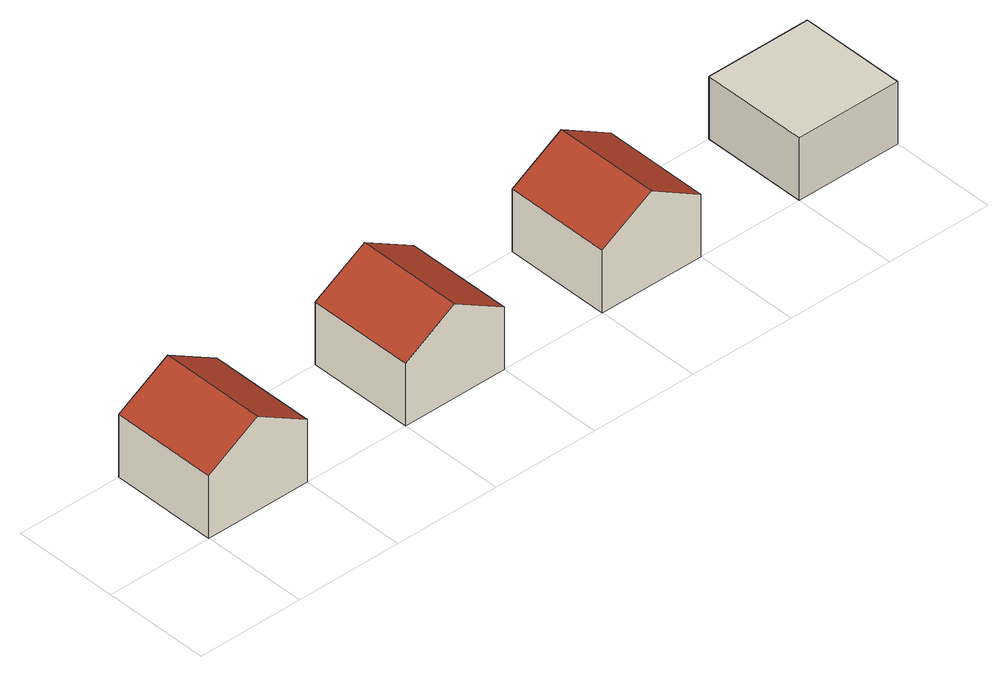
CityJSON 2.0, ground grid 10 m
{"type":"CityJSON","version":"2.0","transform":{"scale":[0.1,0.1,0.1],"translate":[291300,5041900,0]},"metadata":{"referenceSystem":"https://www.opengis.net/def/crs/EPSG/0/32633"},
"CityObjects":{
"building1":{"type":"Building","attributes":{"description":"The report house at LoD3: walls, roof and floor, with three real windows.","name":"Report house - LoD3","class":"habitation","function":"residential building","yearOfConstruction":1955,"roofType":"gabled roof","measuredHeight":9,"storeysAboveGround":2,"storeysBelowGround":0,"storeyHeightsAboveGround":3,"QualifiedArea.description":"This is a type of floor area","QualifiedArea.source":"Area value source text","QualifiedArea.value":200,"QualifiedArea.type":"grossFloorArea","bdgAtticThermalStatus":"isOnlyCooled","bdgBasementThermalStatus":"isOnlyHeated","bdgConstructionWeight":"heavy","QualifiedHeight.description":"This is a type of height","QualifiedHeight.source":"Height value source text","QualifiedHeight.value":9,"QualifiedHeight.type":"highestRoofEdge","bdgIsProtected":"false","bdgType":"terracedHouse","QualifiedVolume.description":"This is a type of volume","QualifiedVolume.source":"Volume value source text","QualifiedVolume.value":750,"QualifiedVolume.type":"grossVolume"},"address":[{"country":"Bespin Territories","locality":"Alderaan","thoroughfareNumber":"1","thoroughfareName":"Bespin Square","postcode":"1977SW"}],"geometry":[{"type":"Solid","lod":"2","boundaries":[[[[0,1,2,3]],[[4,5,6,7]],[[8,9,5,4]],[[2,8,4,7,3]],[[6,5,9,1,0]],[[7,6,0,3]],[[8,2,1,9]]]],"semantics":{"surfaces":[{"type":"GroundSurface"},{"type":"RoofSurface","description":"This is RoofSurface 1 (Building 1)","bdgBdrySurfAzimuth":270,"bdgBdrySurfGroundViewFactor":0.5,"bdgBdrySurfHeatCapacity":1.26,"bdgBdrySurfInclination":30.96,"bdgBdrySurfIsAdiabatic":"false","bdgBdrySurfOpaqueSurfaceArea":58.31,"bdgBdrySurfOpeningToSurfaceRatio":0,"bdgBdrySurfSkyViewFactor":0.6,"bdgBdrySurfThickness":250,"bdgBdrySurfTotalSurfaceArea":58.31},{"type":"RoofSurface","description":"This is RoofSurface 2 (Building 1)","bdgBdrySurfAzimuth":90,"bdgBdrySurfGroundViewFactor":0.5,"bdgBdrySurfInclination":30.96,"bdgBdrySurfIsAdiabatic":"false","bdgBdrySurfOpeningToSurfaceRatio":0,"bdgBdrySurfSkyViewFactor":0.6,"bdgBdrySurfTotalSurfaceArea":58.31},{"type":"WallSurface"}],"values":[[0,1,2,3,3,3,null]]}}]},
"building2":{"type":"Building","attributes":{"description":"The same house at LoD2: no window geometry; the glass is a declared ratio on each wall.","name":"Report house - LoD2","class":"habitation","function":"residential building","yearOfConstruction":1955,"roofType":"gabled roof","measuredHeight":9,"storeysAboveGround":2,"storeysBelowGround":0,"storeyHeightsAboveGround":3,"QualifiedArea.description":"This is a type of floor area","QualifiedArea.source":"Area value source text","QualifiedArea.value":200,"QualifiedArea.type":"grossFloorArea","bdgAtticThermalStatus":"isOnlyCooled","bdgBasementThermalStatus":"isOnlyHeated","bdgConstructionWeight":"heavy","QualifiedHeight.description":"This is a type of height","QualifiedHeight.source":"Height value source text","QualifiedHeight.value":9,"QualifiedHeight.type":"highestRoofEdge","bdgIsProtected":"false","bdgType":"terracedHouse","QualifiedVolume.description":"This is a type of volume","QualifiedVolume.source":"Volume value source text","QualifiedVolume.value":750,"QualifiedVolume.type":"grossVolume"},"address":[{"country":"Bespin Territories","locality":"Alderaan","thoroughfareNumber":"1","thoroughfareName":"Bespin Square","postcode":"1977SW"}],"geometry":[{"type":"Solid","lod":"2","boundaries":[[[[10,11,12,13]],[[14,15,16,17]],[[18,19,15,14]],[[12,18,14,17,13]],[[16,15,19,11,10]],[[17,16,10,13]],[[18,12,11,19]]]],"semantics":{"surfaces":[{"type":"GroundSurface"},{"type":"RoofSurface","description":"This is RoofSurface 1 (Building 1)","bdgBdrySurfAzimuth":270,"bdgBdrySurfGroundViewFactor":0.5,"bdgBdrySurfHeatCapacity":1.26,"bdgBdrySurfInclination":30.96,"bdgBdrySurfIsAdiabatic":"false","bdgBdrySurfOpaqueSurfaceArea":58.31,"bdgBdrySurfOpeningToSurfaceRatio":0,"bdgBdrySurfSkyViewFactor":0.6,"bdgBdrySurfThickness":250,"bdgBdrySurfTotalSurfaceArea":58.31},{"type":"RoofSurface","description":"This is RoofSurface 2 (Building 1)","bdgBdrySurfAzimuth":90,"bdgBdrySurfGroundViewFactor":0.5,"bdgBdrySurfInclination":30.96,"bdgBdrySurfIsAdiabatic":"false","bdgBdrySurfOpeningToSurfaceRatio":0,"bdgBdrySurfSkyViewFactor":0.6,"bdgBdrySurfTotalSurfaceArea":58.31},{"type":"WallSurface"}],"values":[[0,1,2,3,3,3,null]]}}]},
"building3":{"type":"Building","attributes":{"description":"The same house whose thermal zone coincides with the LoD2 hull of the building.","name":"Report house - LoD2 hull","class":"habitation","function":"residential building","yearOfConstruction":1955,"roofType":"gabled roof","measuredHeight":9,"storeysAboveGround":2,"storeysBelowGround":0,"storeyHeightsAboveGround":3,"QualifiedArea.description":"This is a type of floor area","QualifiedArea.source":"Area value source text","QualifiedArea.value":200,"QualifiedArea.type":"grossFloorArea","bdgAtticThermalStatus":"isOnlyCooled","bdgBasementThermalStatus":"isOnlyHeated","bdgConstructionWeight":"heavy","QualifiedHeight.description":"This is a type of height","QualifiedHeight.source":"Height value source text","QualifiedHeight.value":9,"QualifiedHeight.type":"highestRoofEdge","bdgIsProtected":"false","bdgType":"terracedHouse","QualifiedVolume.description":"This is a type of volume","QualifiedVolume.source":"Volume value source text","QualifiedVolume.value":750,"QualifiedVolume.type":"grossVolume"},"address":[{"country":"Bespin Territories","locality":"Alderaan","thoroughfareNumber":"1","thoroughfareName":"Bespin Square","postcode":"1977SW"}],"geometry":[{"type":"Solid","lod":"2","boundaries":[[[[20,21,22,23]],[[24,25,26,27]],[[28,29,25,24]],[[22,28,24,27,23]],[[26,25,29,21,20]],[[27,26,20,23]],[[28,22,21,29]]]],"semantics":{"surfaces":[{"type":"GroundSurface"},{"type":"RoofSurface","description":"This is RoofSurface 1 (Building 1)","bdgBdrySurfAzimuth":270,"bdgBdrySurfGroundViewFactor":0.5,"bdgBdrySurfHeatCapacity":1.26,"bdgBdrySurfInclination":30.96,"bdgBdrySurfIsAdiabatic":"false","bdgBdrySurfOpaqueSurfaceArea":58.31,"bdgBdrySurfOpeningToSurfaceRatio":0,"bdgBdrySurfSkyViewFactor":0.6,"bdgBdrySurfThickness":250,"bdgBdrySurfTotalSurfaceArea":58.31},{"type":"RoofSurface","description":"This is RoofSurface 2 (Building 1)","bdgBdrySurfAzimuth":90,"bdgBdrySurfGroundViewFactor":0.5,"bdgBdrySurfInclination":30.96,"bdgBdrySurfIsAdiabatic":"false","bdgBdrySurfOpeningToSurfaceRatio":0,"bdgBdrySurfSkyViewFactor":0.6,"bdgBdrySurfTotalSurfaceArea":58.31},{"type":"WallSurface"}],"values":[[0,1,2,3,3,3,null]]}}]},
"building4":{"type":"Building","attributes":{"description":"The same house as a LoD1 box: no windows and no party wall, all LoD1 may say. Its thermal zone states one average U-value for the whole shell.","name":"Report house - LoD1"},"geometry":[{"type":"Solid","lod":"1","boundaries":[[[[30,31,32,33]],[[32,34,35,33]],[[31,36,34,32]],[[30,37,36,31]],[[33,35,37,30]],[[34,36,37,35]]]]}]}
},
"vertices":[
[0,100,0],[100,100,0],[100,0,0],[0,0,0],[50,0,90],[50,100,90],[0,100,60],[0,0,60],[100,0,60],[100,100,60],
[200,100,0],[300,100,0],[300,0,0],[200,0,0],[250,0,90],[250,100,90],[200,100,60],[200,0,60],[300,0,60],[300,100,60],
[400,100,0],[500,100,0],[500,0,0],[400,0,0],[450,0,90],[450,100,90],[400,100,60],[400,0,60],[500,0,60],[500,100,60],
[600,100,0],[700,100,0],[700,0,0],[600,0,0],[700,0,60],[600,0,60],[700,100,60],[600,100,60]
]}
